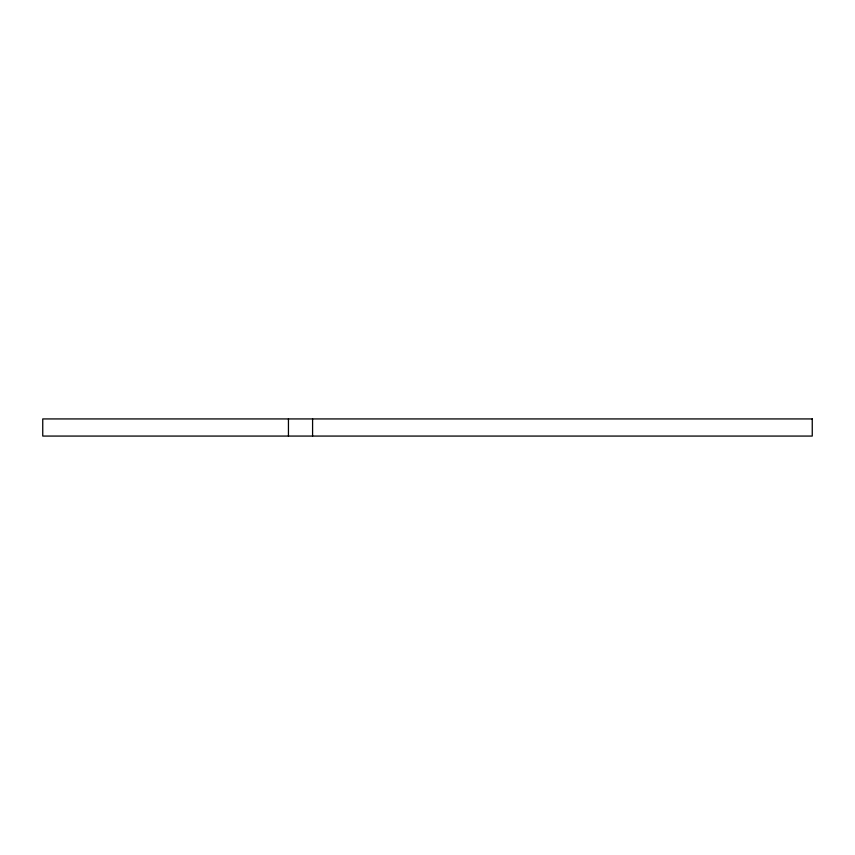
<?xml version="1.0" encoding="UTF-8"?>
<svg xmlns="http://www.w3.org/2000/svg" width="855" height="855" viewBox="0 0 855 855"><rect width="100%" height="100%" fill="white"/><g stroke="black" fill="none" stroke-linecap="round" stroke-linejoin="round"><path stroke-width="1.28" d="M312.588 418.929L312.588 436.071M288.445 418.929L288.445 436.071M812.25 418.929L42.75 418.929L42.75 436.071L812.25 436.071L812.25 418.929"/></g></svg>
